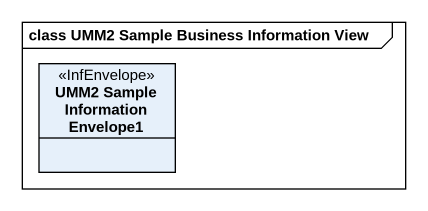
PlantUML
@startuml
mainframe class UMM2 Sample Business Information View
hide circle
hide empty members
class "UMM2 Sample Information Envelope1" as UMM2_Sample_Information <<InfEnvelope>>
@enduml
